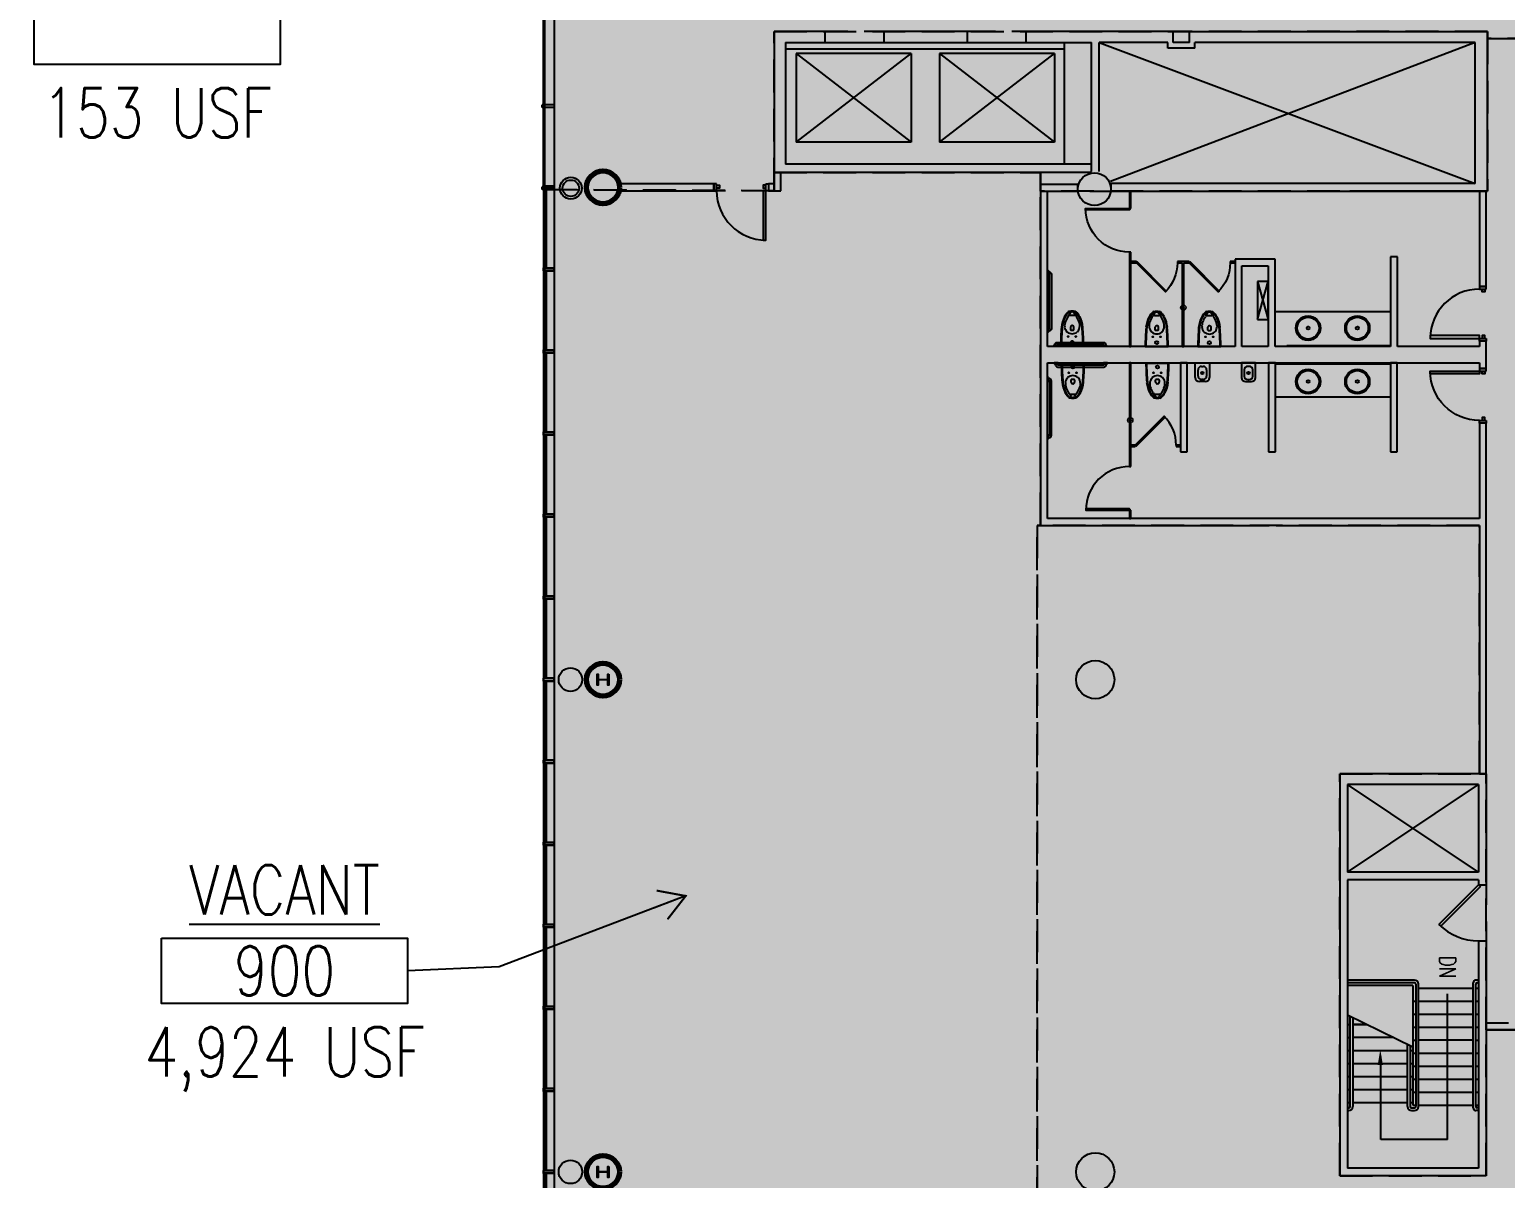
# Model space of a CAD drawing. Header units: inches. Extents: x 0 to 3025, y -21 to 2608.
# Drawn here: x 1076 to 2156, y 400 to 1240 of the extents above; entities that cross this region are included whole.
import ezdxf
from ezdxf.enums import TextEntityAlignment as Align

# ---------------------------------------------------------------- set-up
doc = ezdxf.new("R2010")
doc.units = ezdxf.units.IN
doc.header["$LTSCALE"] = 96
doc.header["$MEASUREMENT"] = 0
doc.header["$PDSIZE"] = 8
doc.linetypes.add('HIDDEN', pattern=[0.375, 0.25, -0.125])
doc.layers.get('0').update_dxf_attribs({"linetype": 'CONTINUOUS'})
doc.layers.get('Defpoints').update_dxf_attribs({"linetype": 'CONTINUOUS'})
for name, color, linetype in [('1 BOMA GROSS', 3, 'HIDDEN'), ('2 VERTICAL PENETRATION', 6, 'HIDDEN'), ('2 VERTICAL PENETRATION area', 253, 'HIDDEN'), ('3 SUITE TENANT DARK', 4, 'HIDDEN'), ('3 SUITE TENANT DARK area', 150, 'HIDDEN'), ('4 COMMON', 2, 'HIDDEN'), ('4 COMMON area', 51, 'HIDDEN'), ('A-AREA-IDEN', 81, 'CONTINUOUS'), ('A-Area-Spce-Iden', 110, 'CONTINUOUS'), ('A-Area-Spce-Sqft', 81, 'CONTINUOUS'), ('A-cols', 3, 'CONTINUOUS'), ('A-door', 111, 'CONTINUOUS'), ('A-FINE', 1, 'CONTINUOUS'), ('A-flor-case', 10, 'CONTINUOUS'), ('A-flor-evtr', 141, 'CONTINUOUS'), ('A-flor-pfix', 254, 'CONTINUOUS'), ('A-flor-strs', 71, 'CONTINUOUS'), ('A-glaz', 111, 'CONTINUOUS'), ('A-THIN', 2, 'CONTINUOUS'), ('A-wall', 130, 'CONTINUOUS'), ('A-XFIN', 11, 'CONTINUOUS'), ('P-Flor-Fixt', 42, 'CONTINUOUS'), ('S-Cols', 122, 'CONTINUOUS')]:
    doc.layers.add(name, color=color, linetype=linetype)
for name, color, linetype, lineweight in [('a-xp-09 - A-COLS-EXST', 96, 'CONTINUOUS', 70), ('a-xp-09 - A-GLAZ-EXST', 96, 'CONTINUOUS', 0), ('P-Flor-Spcl', 90, 'CONTINUOUS', 18)]:
    doc.layers.add(name, color=color, linetype=linetype, lineweight=lineweight)
doc.styles.add('ARCHITEC', font='ASG')
doc.styles.get("Standard").update_dxf_attribs({"font": 'romans.shx', "width": 0.8})
doc.dimstyles.new('Arch96', dxfattribs={"dimscale": 96, "dimtxt": 0.09375, "dimasz": 0.0625, "dimexe": 0.046875, "dimexo": 0.0625, "dimgap": 0.03125, "dimtad": 1, "dimtoh": 1, "dimdec": 4, "dimzin": 3, "dimdsep": 46, "dimlunit": 4, "dimtxsty": 'Standard', "dimblk": 'aro14', "dimblk1": 'ARCHTICK', "dimblk2": 'ARCHTICK', "dimsah": 1, "dimcen": 0.1875, "dimdle": 0.046875, "dimclrd": 256, "dimclre": 256, "dimclrt": 256, "dimaunit": 1, "dimadec": 3, "dimazin": 2, "dimtfac": 1, "dimtdec": 4, "dimtmove": 2, "dimatfit": 3, "dimldrblk": 'aro14', "dimfxl": 1, "dimfrac": 2, "dimlwd": -3, "dimlwe": -3, "dimarcsym": 0})

# ---------------------------------------------------------------- blocks, each defined once
blk = doc.blocks.new('ARROW')
blk.add_lwpolyline([(0, 0, 0, 2, 0), (6, 0, 2, 2, 0)], format="xyseb")
blk = doc.blocks.new('ADO101')
for p, q in [((0.466, -0.034), (-0.241, 0.672)), ((-0.207, 0.707), (0.5, 0)), ((0.5, 0), (0.466, -0.034))]:
    blk.add_line(p, q)
blk.add_arc((0.5, 0), 1, 135, 180)
at = {"style": 'ARCHITEC', "flags": 1}
blk.add_attdef('SILLHT', text='', height=0.1, dxfattribs=at).set_placement((0, 0), align=Align.MIDDLE)
blk = doc.blocks.new('FLOR-ROOM-TAG')
at = {"layer": 'A-Area-Spce-Iden'}
blk.add_lwpolyline([(-0.2344, -0.0918), (0.2344, -0.0918), (0.2344, -0.2168), (-0.2344, -0.2168)], close=True, dxfattribs=at)
at = {"width": 0.8}
for tag, p in [('AARMLBL1', (0, 0.125)), ('AARMLBL2', (0, 0))]:
    blk.add_attdef(tag, text='', height=0.0938, dxfattribs=at).set_placement(p, align=Align.MIDDLE_CENTER)
at = {"layer": 'A-Area-Spce-Iden', "width": 0.8}
blk.add_attdef('AARMNUM', text='', height=0.0938, dxfattribs=at).set_placement((0, -0.1543), align=Align.MIDDLE_CENTER)
at = {"layer": 'A-Area-Spce-Sqft', "width": 0.8}
blk.add_attdef('AARMAREA', text='', height=0.0938, dxfattribs=at).set_placement((0, -0.3086), align=Align.MIDDLE_CENTER)
blk = doc.blocks.new('_ArchTick')
at = {"linetype": 'ByBlock', "const_width": 0.15}
blk.add_lwpolyline([(-0.5, -0.5), (0.5, 0.5)], dxfattribs=at)
blk = doc.blocks.new('aro14')
blk.add_line((0, 0), (-1.021, 0))
at = {"const_width": 0.0625}
blk.add_lwpolyline([(-0.77, 0.468), (0, 0), (-0.77, -0.468)], dxfattribs=at)
blk = doc.blocks.new('*U75')
at = {"layer": 'A-wall', "color": 130, "linetype": 'Continuous', "lineweight": -3}
for p, q in [((181.6, 5), (-5, 5)), ((0, 0), (181.6, 0)), ((181.6, 0), (181.6, 5))]:
    blk.add_line(p, q, dxfattribs=at)
blk = doc.blocks.new('I_PLUMB_GRAB_36IN + PLATE_P')
at = {"color": 0, "linetype": 'ByBlock', "lineweight": -2}
for p, q in [((0.75, 18.75), (0.75, 17.25)), ((0.75, -17.25), (0.75, -18.75))]:
    blk.add_line(p, q, dxfattribs=at)
blk.add_lwpolyline([(0, -19.5), (0.5, -19.5), (0.75, -19.25), (0.75, -18.75), (1, -18.75, 0.4142136), (3, -16.75), (3, 16.75, 0.4142136), (1, 18.75), (0.75, 18.75), (0.75, 19.25), (0.5, 19.5), (0, 19.5), (0, 16.5), (0.5, 16.5), (0.75, 16.75), (0.75, 17.25), (1, 17.25, -0.4142136), (1.5, 16.75), (1.5, -16.75, -0.4142136), (1, -17.25), (0.75, -17.25), (0.75, -16.75), (0.5, -16.5), (0, -16.5)], format="xyb", close=True, dxfattribs=at)
at = {"layer": 'Defpoints', "color": 0, "linetype": 'ByBlock', "lineweight": -2}
for p in [(0, 19.5), (0, -19.5)]:
    blk.add_point(p, dxfattribs=at)
blk = doc.blocks.new('I_PLUMB_GRAB_42IN + PLATE_P')
at = {"color": 0, "linetype": 'ByBlock', "lineweight": -2}
for p, q in [((0.75, 21.75), (0.75, 20.25)), ((0.75, -20.25), (0.75, -21.75))]:
    blk.add_line(p, q, dxfattribs=at)
blk.add_lwpolyline([(0.75, 22.25), (0.5, 22.5), (0, 22.5), (0, 19.5), (0.5, 19.5), (0.75, 19.75), (0.75, 20.25), (1, 20.25, -0.4142136), (1.5, 19.75), (1.5, -19.75, -0.4142136), (1, -20.25), (0.75, -20.25), (0.75, -19.75), (0.5, -19.5), (0, -19.5), (0, -22.5), (0.5, -22.5), (0.75, -22.25), (0.75, -21.75), (1, -21.75, 0.4142136), (3, -19.75), (3, 19.75, 0.4142136), (1, 21.75), (0.75, 21.75)], format="xyb", close=True, dxfattribs=at)
at = {"layer": 'Defpoints', "color": 0, "linetype": 'ByBlock', "lineweight": -2}
for p in [(0, 22.5), (0, -22.5)]:
    blk.add_point(p, dxfattribs=at)

msp = doc.modelspace()

# ---------------------------------------------------------------- hatches: boundary and pattern name
at = {"layer": '2 VERTICAL PENETRATION area', "transparency": 33554495}
h = msp.add_hatch(color=256, dxfattribs=at)
h.dxf.hatch_style = 1
h.paths.add_polyline_path([(917, 2205.3), (1079.5, 2205.3), (1079.5, 2046.8), (916.4, 2046.8), (916.4, 2148.8), (917, 2148.8)])
h.paths.add_polyline_path([(1620.6, 1122.3), (1620.6, 1238.8), (2142.5, 1238.8), (2142.5, 1122), (1815.5, 1122), (1815.5, 1135.8), (1620.6, 1135.8)])
h.paths.add_polyline_path([(2142.5, 1370.8), (1959.8, 1369.9), (1959.8, 1432.3), (2142.4, 1432.5), (2142.4, 1370.8)])
h.paths.add_polyline_path([(2034.3, 696), (2141.5, 696), (2141.5, 402), (2034.3, 402)])
h.paths.add_polyline_path([(2295.1, 767.4), (2201.5, 767.4), (2201.5, 618.3), (2295.1, 618.3)])
at = {"layer": '3 SUITE TENANT DARK area', "transparency": 33554495}
h = msp.add_hatch(color=256, dxfattribs=at)
h.dxf.hatch_style = 1
h.paths.add_polyline_path([(2141.5, 508.8), (2201.5, 508.8), (2201.5, -19.1), (1813, -19.1), (1813, 877.6), (2136.5, 877.6), (2136.5, 696), (2034.3, 696), (2034.3, 402), (2141.5, 402)])
h.paths.add_polyline_path([(1620.6, 1135.8), (1815.5, 1135.8), (1815.5, 1080), (1815.5, 877.6), (1813, 877.6), (1813, -19.1), (1736.5, -19.1), (1734.5, -19.1), (1453, -19.1), (1453, 1123.2), (1620.6, 1122.3)])
at = {"layer": '4 COMMON area', "transparency": 33554495}
h = msp.add_hatch(color=256, dxfattribs=at)
h.dxf.hatch_style = 1
h.paths.add_polyline_path([(1453, 1364.2), (1488.3, 1364.2), (1488.3, 1375.8), (1569.5, 1375.8), (1569.5, 1561.1), (1453.1, 1561.1), (1453.1, 1364)])
h.paths.add_polyline_path([(2031.5, 1432.5), (2031.5, 1513.3), (2228.7, 1513.3), (2228.7, 1484.8), (2217.1, 1484.8), (2217.1, 1233.8), (2142.5, 1233.8), (2142.5, 1238.8), (1620.6, 1238.8), (1620.6, 1122.3), (1453, 1123.2), (1453, 1364.2), (1488.3, 1364.2), (1488.3, 1375.8), (1569.5, 1375.8), (1569.5, 1370.8), (1838.8, 1370.8), (1838.8, 1466.6), (1872, 1466.6), (1872, 1513.3), (2031.5, 1513.3), (2031.5, 1432.5), (1960, 1432.3), (1960, 1370.8), (2142.4, 1370.8), (2142.4, 1432.5)])
h.paths.add_polyline_path([(2201.5, 508.8), (2141.5, 508.8), (2141.5, 696), (2136.5, 696), (2136.5, 877.6), (2100.5, 877.6), (1815.5, 877.6), (1815.5, 1122), (2142.5, 1122), (2142.5, 1233.8), (2216.7, 1233.8), (2216.7, 767.4), (2201.5, 767.4), (2201.5, 616.3), (2201.5, 601)])

# ---------------------------------------------------------------- linework, layer by layer
at = {"layer": '1 BOMA GROSS'}
msp.add_lwpolyline([(377.5, 2606.2), (2617, 2606.2), (2617, -19.1), (1813, -19.1), (1813, -19.1), (1734.5, -19.1), (1554.5, -19.1), (1453, -19.1), (1453, 1442.3), (373, 1442.2), (373, 2551.1), (373, 2606.2), (2617, 2606.2)], close=True, dxfattribs=at)
at = {"layer": '2 VERTICAL PENETRATION'}
for points in [[(1620.6, 1122.3), (1620.6, 1238.8), (2142.5, 1238.8), (2142.5, 1122), (1815.5, 1122), (1815.5, 1135.8), (1620.6, 1135.8)], [(2034.3, 696), (2141.5, 696), (2141.5, 402), (2034.3, 402)]]:
    msp.add_lwpolyline(points, close=True, dxfattribs=at)
at = {"layer": '3 SUITE TENANT DARK'}
msp.add_lwpolyline([(1620.6, 1135.8), (1620.6, 1135.8), (1815.5, 1135.8), (1815.5, 1080), (1815.5, 1080), (1815.5, 877.6), (1813, 877.6), (1813, -19.1), (1736.5, -19.1), (1734.5, -19.1), (1453, -19.1), (1453, 1123.2), (1453, 1123.2), (1620.6, 1122.3), (1620.6, 1135.8)], dxfattribs=at)
msp.add_lwpolyline([(2141.5, 508.8), (2201.5, 508.8), (2201.5, -19.1), (1813, -19.1), (1813, 877.6), (2136.5, 877.6), (2136.5, 696), (2034.3, 696), (2034.3, 402), (2141.5, 402), (2141.5, 402), (2141.5, 508.8)], close=True, dxfattribs=at)
at = {"layer": '4 COMMON'}
msp.add_lwpolyline([(2217.1, 1484.8), (2217.1, 1233.8), (2142.5, 1233.8), (2142.5, 1238.8), (1620.6, 1238.8), (1620.6, 1122.3), (1453, 1123.2), (1453, 1364.2)], dxfattribs=at)
msp.add_lwpolyline([(2201.5, 508.8), (2201.5, 508.8), (2141.5, 508.8), (2141.5, 508.8), (2141.5, 508.8), (2141.5, 696), (2136.5, 696), (2136.5, 877.6), (2100.5, 877.6), (1815.5, 877.6), (1815.5, 877.6), (1815.5, 1122), (2142.5, 1122), (2142.5, 1233.8), (2216.7, 1233.8), (2216.7, 767.4), (2201.5, 767.4), (2201.5, 616.3), (2201.5, 601), (2201.5, 508.8)], close=True, dxfattribs=at)
at = {"layer": 'A-cols', "flags": 128}
for points in [[(1499.8, 768.8), (1499.8, 760.7), (1499.1, 760.7), (1499.1, 764.1, 0.414214), (1498.6, 764.6), (1492.5, 764.6, 0.414214), (1492, 764.1), (1492, 760.7), (1491.3, 760.7), (1491.3, 768.8), (1492, 768.8), (1492, 765.5, 0.414214), (1492.5, 765), (1498.6, 765, 0.414214), (1499.1, 765.5), (1499.1, 768.8)], [(1499.8, 408.8), (1499.8, 400.7), (1499.1, 400.7), (1499.1, 404.1, 0.414214), (1498.6, 404.6), (1492.5, 404.6, 0.414214), (1492, 404.1), (1492, 400.7), (1491.3, 400.7), (1491.3, 408.8), (1492, 408.8), (1492, 405.5, 0.414214), (1492.5, 405), (1498.6, 405, 0.414214), (1499.1, 405.5), (1499.1, 408.8)]]:
    msp.add_lwpolyline(points, format="xyb", close=True, dxfattribs=at)
at = {"layer": 'A-cols'}
for centre in [(1495.5, 1124.8), (1854.9, 1123.5)]:
    msp.add_circle(centre, 12, dxfattribs=at)
at = {"layer": 'A-door', "color": 40, "linetype": 'Continuous', "lineweight": -3}
for points in [[(1578.6, 1127.3), (1576.6, 1127.3), (1576.6, 1122.3), (1578.6, 1122.3)], [(1578.6, 1126.3), (1580.6, 1126.3), (1580.6, 1124.3), (1578.6, 1124.3)], [(1614.6, 1126.3), (1612.6, 1126.3), (1612.6, 1124.3), (1614.6, 1124.3)], [(1614.6, 1127.3), (1616.6, 1127.3), (1616.6, 1122.3), (1614.6, 1122.3)], [(1614.6, 1122.3), (1612.6, 1122.3), (1612.6, 1086.3), (1614.6, 1086.3)], [(2141.5, 1050.4), (2141.5, 1052.4), (2136.5, 1052.4), (2136.5, 1050.4)], [(2140.5, 1050.4), (2140.5, 1048.4), (2138.5, 1048.4), (2138.5, 1050.4)], [(2136.5, 1014.4), (2136.5, 1016.4), (2100.5, 1016.4), (2100.5, 1014.4)], [(2140.5, 1014.4), (2140.5, 1016.4), (2138.5, 1016.4), (2138.5, 1014.4)], [(2141.5, 1014.4), (2141.5, 1012.4), (2136.5, 1012.4), (2136.5, 1014.4)], [(2136.5, 990.4), (2136.5, 988.4), (2100.5, 988.4), (2100.5, 990.4)], [(2141.5, 990.4), (2141.5, 992.4), (2136.5, 992.4), (2136.5, 990.4)], [(2140.5, 990.4), (2140.5, 988.4), (2138.5, 988.4), (2138.5, 990.4)], [(2141.5, 954.4), (2141.5, 952.4), (2136.5, 952.4), (2136.5, 954.4)], [(2140.5, 954.4), (2140.5, 956.4), (2138.5, 956.4), (2138.5, 954.4)]]:
    msp.add_lwpolyline(points, close=True, dxfattribs=at)
for centre, start, end in [((1614.6, 1122.3), 180, 270), ((2136.5, 1014.4), 90, 180)]:
    msp.add_arc(centre, 36, start, end, dxfattribs=at)
at = {"layer": 'A-door', "color": 40, "linetype": 'Continuous', "lineweight": -3, "extrusion": (0, 0, -1)}
msp.add_arc((-2136.5, 990.4), 36, 270, 0, dxfattribs=at)
at = {"layer": 'A-FINE', "color": 1, "linetype": 'Continuous', "lineweight": -3}
for points in [[(1880.5, 1109.4), (1880.5, 1108.4), (1848.5, 1108.4), (1848.5, 1109.4)], [(1885.6, 1069.6), (1886.3, 1070.3), (1907.5, 1049), (1906.8, 1048.3)], [(1924.2, 1069.6), (1924.9, 1070.3), (1946.2, 1049), (1945.5, 1048.3)], [(1884.7, 936.3), (1885.4, 935.6), (1906.6, 956.8), (1905.9, 957.5)], [(1880.6, 888.7), (1880.6, 889.7), (1848.6, 889.7), (1848.6, 888.7)]]:
    msp.add_lwpolyline(points, close=True, dxfattribs=at)
at = {"layer": 'A-FINE', "color": 1, "linetype": 'Continuous', "lineweight": -3, "extrusion": (0, 0, -1)}
for centre, radius, start, end in [((-1880.5, 1109.4), 32, 270, 0), ((-1885.6, 1069.6), 30, 180, 225), ((-1924.2, 1069.6), 30, 180, 225)]:
    msp.add_arc(centre, radius, start, end, dxfattribs=at)
at = {"layer": 'A-FINE', "color": 1, "linetype": 'Continuous', "lineweight": -3}
for centre, radius, start, end in [((1884.7, 936.3), 30, 0, 45), ((1880.6, 888.7), 32, 90, 180)]:
    msp.add_arc(centre, radius, start, end, dxfattribs=at)
at = {"layer": 'A-flor-case'}
for p, q in [((2071.3, 1033.8), (1987.1, 1033.8)), ((2070.7, 1008.8), (1995.6, 1008.8)), ((2071.7, 995.5), (1987.7, 995.5)), ((2071.9, 971.5), (1987.9, 971.5))]:
    msp.add_line(p, q, dxfattribs=at)
at = {"layer": 'A-flor-evtr'}
for p, q in [((1636.8, 1222.8), (1636.8, 1157.8)), ((1636.8, 1222.8), (1720.8, 1157.8)), ((1636.8, 1157.8), (1720.8, 1222.8)), ((1720.8, 1222.8), (1636.8, 1222.8)), ((1720.8, 1222.8), (1720.8, 1157.8)), ((1741.6, 1222.8), (1741.6, 1157.8)), ((1741.6, 1157.8), (1825.6, 1222.8)), ((1741.6, 1222.8), (1825.6, 1157.8)), ((1825.6, 1222.8), (1741.6, 1222.8)), ((1825.6, 1222.8), (1825.6, 1157.8)), ((1720.8, 1157.8), (1636.8, 1157.8)), ((1825.6, 1157.8), (1741.6, 1157.8))]:
    msp.add_line(p, q, dxfattribs=at)
at = {"layer": 'A-flor-pfix', "color": 11}
for centre, radius in [((2011.2, 1021.9), 9), ((2011.2, 1021.9), 8), ((2047.2, 1021.9), 9), ((2047.2, 1021.9), 8), ((2011.2, 1021.9), 1.04), ((2047.2, 1021.9), 1.04), ((2011.2, 982.8), 9), ((2011.2, 982.8), 8), ((2011.2, 982.8), 1.04), ((2047.2, 982.8), 9), ((2047.2, 982.8), 8), ((2047.2, 982.8), 1.04)]:
    msp.add_circle(centre, radius, dxfattribs=at)
at = {"layer": 'A-flor-strs'}
for p, q in [((2088.9, 545.1), (2039.9, 545.1)), ((2088.9, 543.1), (2039.9, 543.1)), ((2087.9, 541.1), (2039.9, 541.1)), ((2087.9, 541.1), (2087.9, 453.6)), ((2089.9, 542.1), (2089.9, 452.6)), ((2091.9, 452.6), (2091.9, 542.1)), ((2131.9, 451.6), (2131.9, 543.1)), ((2135.9, 545.1), (2133.9, 545.1)), ((2133.9, 452.6), (2133.9, 542.1)), ((2135.9, 543.1), (2134.9, 543.1)), ((2087.9, 529.6), (2089.9, 529.6)), ((2091.9, 539.1), (2131.9, 539.1)), ((2091.9, 529.6), (2131.9, 529.6)), ((2113.2, 428.4), (2113.2, 535)), ((2133.9, 539.1), (2135.9, 539.1)), ((2133.9, 529.6), (2135.9, 529.6)), ((2039.9, 519.6), (2087.9, 496.3)), ((2041.9, 452.6), (2041.9, 518.6)), ((2087.9, 520.1), (2089.9, 520.1)), ((2091.9, 520.1), (2131.9, 520.1)), ((2133.9, 520.1), (2135.9, 520.1)), ((2039.9, 512.6), (2041.9, 512.6)), ((2043.9, 517.7), (2043.9, 452.6)), ((2043.9, 512.6), (2054.2, 512.6)), ((2054.2, 512.6), (2044.7, 512.6)), ((2087.9, 510.6), (2089.9, 510.6)), ((2091.9, 510.6), (2131.9, 510.6)), ((2133.9, 510.6), (2135.9, 510.6)), ((2039.9, 503.1), (2041.9, 503.1)), ((2073.8, 503.1), (2043.9, 503.1)), ((2073.8, 503.1), (2064.2, 503.1)), ((2083.9, 452.6), (2083.9, 498.2)), ((2085.9, 497.3), (2085.9, 452.6)), ((2087.9, 501.1), (2089.9, 501.1)), ((2131.9, 501.1), (2091.9, 501.1)), ((2133.9, 501.1), (2135.9, 501.1)), ((2039.9, 493.6), (2041.9, 493.6)), ((2043.9, 493.6), (2083.9, 493.6)), ((2064.3, 428.4), (2064.3, 489.3)), ((2085.9, 493.6), (2087.9, 493.6)), ((2087.9, 491.6), (2089.9, 491.6)), ((2091.9, 491.6), (2131.9, 491.6)), ((2133.9, 491.6), (2135.9, 491.6)), ((2039.9, 484.1), (2041.9, 484.1)), ((2043.9, 484.1), (2083.9, 484.1)), ((2085.9, 484.1), (2087.9, 484.1)), ((2087.9, 482.1), (2089.9, 482.1)), ((2091.9, 482.1), (2131.9, 482.1)), ((2133.9, 482.1), (2135.9, 482.1)), ((2039.9, 474.6), (2041.9, 474.6)), ((2039.9, 465.1), (2041.9, 465.1)), ((2043.9, 474.6), (2083.9, 474.6)), ((2043.9, 465.1), (2083.9, 465.1)), ((2085.9, 474.6), (2087.9, 474.6)), ((2085.9, 465.1), (2087.9, 465.1)), ((2087.9, 472.6), (2089.9, 472.6)), ((2091.9, 472.6), (2131.9, 472.6)), ((2133.9, 472.6), (2135.9, 472.6)), ((2039.9, 455.6), (2041.9, 455.6)), ((2043.9, 455.6), (2083.9, 455.6)), ((2085.9, 455.6), (2087.9, 455.6)), ((2087.9, 463.1), (2089.9, 463.1)), ((2087.9, 453.6), (2089.9, 453.6)), ((2091.9, 463.1), (2131.9, 463.1)), ((2091.9, 453.6), (2131.9, 453.6)), ((2133.9, 463.1), (2135.9, 463.1)), ((2133.9, 453.6), (2135.9, 453.6)), ((2039.9, 451.6), (2040.9, 451.6)), ((2039.9, 449.6), (2040.9, 449.6)), ((2086.9, 451.6), (2088.9, 451.6)), ((2086.9, 449.6), (2088.9, 449.6)), ((2135.9, 449.6), (2133.9, 449.6)), ((2135.9, 451.6), (2134.9, 451.6)), ((2113.2, 428.4), (2064.3, 428.4))]:
    msp.add_line(p, q, dxfattribs=at)
for centre, radius, start, end in [((2088.9, 542.1), 3, 0, 90), ((2088.9, 542.1), 1, 0, 90), ((2133.9, 543.1), 2, 90, 180), ((2134.9, 542.1), 1, 90, 180), ((2040.9, 452.6), 1, 270, 0), ((2040.9, 452.6), 3, 270, 0), ((2086.9, 452.6), 3, 180, 270), ((2086.9, 452.6), 1, 180, 270), ((2088.9, 452.6), 1, 270, 0), ((2088.9, 452.6), 3, 270, 0), ((2133.9, 451.6), 2, 180, 270), ((2134.9, 452.6), 1, 180, 270)]:
    msp.add_arc(centre, radius, start, end, dxfattribs=at)
at = {"layer": 'A-glaz'}
for p, q in [((1460, 1123.2), (1460, 1449.2)), ((1452, 1123.2), (1452, 1441.2)), ((1453, 1123.2), (1453, 1442.2)), ((1460, 1238.2), (1460, 1239.7)), ((1452, 1185.2), (1451, 1185.2)), ((1451, 1183.2), (1451, 1185.2)), ((1452, 1183.2), (1451, 1183.2)), ((1453, 1184.5), (1452, 1184.5)), ((1453, 1184), (1452, 1184)), ((1460, 1185.2), (1453, 1185.2)), ((1460, 1183.2), (1453, 1183.2)), ((1460, 1178.2), (1460, 1179.7)), ((1460, 1149.2), (1460, 1150.7)), ((1451, 1123.2), (1451, 1125.2)), ((1452, 1125.2), (1451, 1125.2)), ((1452, 1123.2), (1451, 1123.2)), ((1451.9, 1123.8), (1451.9, 4.8)), ((1451.9, 1123.8), (1451.9, -21.2)), ((1453, 1124.5), (1452, 1124.5)), ((1453, 1124), (1452, 1124)), ((1460, 1125.2), (1453, 1125.2)), ((1453, 1123.9), (1453, 1065.8)), ((1460, 1123.2), (1453, 1123.2)), ((1454, 1123.8), (1454, 1065.8)), ((1459.9, 1123.8), (1459.9, 9.1)), ((1459.9, 1123.8), (1459.9, -11.8)), ((1453, 1063.8), (1453, 1005.8)), ((1454, 1063.8), (1454, 1005.8)), ((1453, 1003.8), (1453, 945.8)), ((1454, 1003.8), (1454, 945.8)), ((1453, 943.8), (1453, 885.8)), ((1454, 943.8), (1454, 885.8)), ((1453, 883.8), (1453, 825.8)), ((1454, 883.8), (1454, 825.8)), ((1453, 823.8), (1453, 765.8)), ((1454, 823.8), (1454, 765.8)), ((1453, 763.8), (1453, 705.8)), ((1454, 763.8), (1454, 705.8)), ((1453, 703.8), (1453, 645.8)), ((1454, 703.8), (1454, 645.8)), ((1453, 643.8), (1453, 585.8)), ((1454, 643.8), (1454, 585.8)), ((1453, 583.8), (1453, 525.8)), ((1454, 583.8), (1454, 525.8)), ((1453, 523.8), (1453, 465.8)), ((1454, 523.8), (1454, 465.8)), ((1453, 463.8), (1453, 405.8)), ((1454, 463.8), (1454, 405.8)), ((1453, 403.8), (1453, 345.8)), ((1454, 403.8), (1454, 345.8))]:
    msp.add_line(p, q, dxfattribs=at)
at = {"layer": 'A-glaz', "lineweight": 30, "flags": 128}
for points in [[(1459.9, 1065.8), (1451.9, 1065.8), (1451.9, 1063.8), (1459.9, 1063.8)], [(1459.9, 1065.8), (1451.9, 1065.8), (1451.9, 1063.8), (1459.9, 1063.8)], [(1459.9, 1005.8), (1451.9, 1005.8), (1451.9, 1003.8), (1459.9, 1003.8)], [(1459.9, 945.8), (1451.9, 945.8), (1451.9, 943.8), (1459.9, 943.8)], [(1459.9, 885.8), (1451.9, 885.8), (1451.9, 883.8), (1459.9, 883.8)], [(1459.9, 825.8), (1451.9, 825.8), (1451.9, 823.8), (1459.9, 823.8)], [(1459.9, 765.8), (1451.9, 765.8), (1451.9, 763.8), (1459.9, 763.8)], [(1459.9, 705.8), (1451.9, 705.8), (1451.9, 703.8), (1459.9, 703.8)], [(1459.9, 645.8), (1451.9, 645.8), (1451.9, 643.8), (1459.9, 643.8)], [(1459.9, 585.8), (1451.9, 585.8), (1451.9, 583.8), (1459.9, 583.8)], [(1459.9, 525.8), (1451.9, 525.8), (1451.9, 523.8), (1459.9, 523.8)], [(1459.9, 465.8), (1451.9, 465.8), (1451.9, 463.8), (1459.9, 463.8)], [(1459.9, 405.8), (1451.9, 405.8), (1451.9, 403.8), (1459.9, 403.8)]]:
    msp.add_lwpolyline(points, close=True, dxfattribs=at)
at = {"layer": 'A-THIN', "color": 2, "linetype": 'Continuous', "lineweight": -3}
for p, q in [((1881.5, 1122), (1880.5, 1122)), ((1880.5, 1122), (1880.5, 1109.4)), ((1881.5, 1109.4), (1881.5, 1122)), ((1880.5, 1109.4), (1881.5, 1109.4)), ((1881.5, 1077.4), (1880.5, 1077.4)), ((1880.5, 1077.4), (1880.5, 1070.1)), ((1880.5, 1070.1), (1880.5, 1008.4)), ((1881.5, 1070.6), (1881.5, 1077.4)), ((1885.6, 1070.6), (1881.5, 1070.6)), ((1881.5, 1008.4), (1881.5, 1069.6)), ((1881.5, 1069.6), (1885.6, 1069.6)), ((1885.6, 1069.6), (1885.6, 1070.6)), ((1919.7, 1070.6), (1915.6, 1070.6)), ((1915.6, 1070.6), (1915.6, 1069.6)), ((1915.6, 1069.6), (1919.2, 1069.6)), ((1919.2, 1069.6), (1919.2, 1008.4)), ((1924.2, 1070.6), (1919.7, 1070.6)), ((1920.2, 1069.6), (1924.2, 1069.6)), ((1920.2, 1008.4), (1920.2, 1069.6)), ((1924.2, 1069.6), (1924.2, 1070.6)), ((1957.8, 1070.6), (1954.2, 1070.6)), ((1954.2, 1070.6), (1954.2, 1069.6)), ((1954.2, 1069.6), (1957.8, 1069.6)), ((1957.8, 1069.6), (1957.8, 1070.6)), ((1880.5, 1008.4), (1881.5, 1008.4)), ((1919.2, 1008.4), (1920.2, 1008.4)), ((1881.6, 996.4), (1880.6, 996.4)), ((1880.6, 996.4), (1880.6, 935.8)), ((1881.6, 936.3), (1881.6, 996.4)), ((1880.6, 935.8), (1880.6, 920.7)), ((1884.7, 936.3), (1881.6, 936.3)), ((1881.6, 920.7), (1881.6, 935.3)), ((1881.6, 935.3), (1884.7, 935.3)), ((1884.7, 935.3), (1884.7, 936.3)), ((1914.7, 936.3), (1914.7, 935.3)), ((1917.7, 936.3), (1914.7, 936.3)), ((1914.7, 935.3), (1917.7, 935.3)), ((1917.7, 935.3), (1917.7, 936.3)), ((1880.6, 920.7), (1881.6, 920.7)), ((1881.6, 888.7), (1880.6, 888.7)), ((1880.6, 888.7), (1880.6, 882.7)), ((1881.6, 882.7), (1881.6, 888.7)), ((1880.6, 882.7), (1881.6, 882.7))]:
    msp.add_line(p, q, dxfattribs=at)
at = {"layer": 'A-wall'}
for p, q in [((1620.6, 1238.8), (1620.6, 1135.8)), ((1657.8, 1238.8), (1620.6, 1238.8)), ((1629.1, 1230.8), (1629.1, 1141.8)), ((1629.1, 1230.8), (1852.7, 1230.8)), ((1657.8, 1238.8), (1657.8, 1230.8)), ((1761.8, 1238.8), (1700.8, 1238.8)), ((1700.8, 1238.8), (1700.8, 1230.8)), ((1761.8, 1238.8), (1761.8, 1230.8)), ((1912.5, 1238.8), (1804.8, 1238.8)), ((1804.8, 1238.8), (1804.8, 1230.8)), ((1833.1, 1141.8), (1833.1, 1230.8)), ((1852.7, 1136.4), (1852.7, 1230.8)), ((1908.7, 1230.8), (1858.3, 1230.8)), ((1858.3, 1230.8), (2133.5, 1127.6)), ((1858.3, 1136.4), (1858.3, 1230.8)), ((2133.5, 1230.8), (1866.7, 1129)), ((1908.7, 1226.7), (1908.7, 1230.8)), ((1912.5, 1230.7), (1912.5, 1238.8)), ((1924.4, 1230.7), (1912.5, 1230.7)), ((1924.4, 1238.8), (2142.5, 1238.8)), ((1924.4, 1230.7), (1924.4, 1238.8)), ((2133.5, 1230.8), (1928.4, 1230.8)), ((1928.4, 1226.7), (1928.4, 1230.8)), ((2133.5, 1127.6), (2133.5, 1230.8)), ((2142.5, 1122), (2142.5, 1238.8)), ((1833.1, 1225.8), (1629.1, 1225.8)), ((1928.4, 1226.7), (1908.7, 1226.7)), ((1620.6, 1197.8), (1620.6, 1135.8)), ((1625.6, 1122.2), (1625.6, 1135.8)), ((1852.7, 1141.8), (1629.1, 1141.8)), ((1852.7, 1135.8), (1629.1, 1135.8)), ((2133.5, 1127.6), (1867.2, 1127.6)), ((1616.6, 1122.3), (1620.6, 1122.3)), ((1620.6, 1122.3), (1625.6, 1122.2)), ((1867.2, 1122), (2142.5, 1122)), ((1867.2, 1122), (2141.5, 1122)), ((2142.5, 1122), (2041.6, 1122)), ((2136.5, 877.6), (2136.5, 696)), ((2136.5, 877.6), (2136.5, 696)), ((2141.5, 696), (2141.5, 882.7)), ((2141.5, 696), (2141.5, 882.7)), ((2034.3, 696), (2034.3, 402)), ((2141.5, 696), (2034.3, 696)), ((2141.5, 696), (2141.5, 614.8)), ((2039.9, 688), (2039.9, 624)), ((2135.9, 624), (2039.9, 688)), ((2039.9, 624), (2135.9, 688)), ((2135.9, 688), (2039.9, 688)), ((2135.9, 688), (2135.9, 624)), ((2135.9, 624), (2039.9, 624)), ((2039.9, 618.3), (2039.9, 407.6)), ((2135.9, 618.3), (2039.9, 618.3)), ((2135.9, 618.3), (2135.9, 614.8)), ((2135.9, 614.8), (2141.5, 614.8)), ((2135.9, 573.8), (2135.9, 407.6)), ((2135.9, 573.8), (2141.5, 573.8)), ((2141.5, 573.8), (2141.5, 402)), ((2135.9, 402), (2034.3, 402)), ((2135.9, 407.6), (2039.9, 407.6))]:
    msp.add_line(p, q, dxfattribs=at)
at = {"layer": 'A-wall', "color": 130, "linetype": 'Continuous', "lineweight": -3}
for p, q in [((1620.6, 1135.8), (1620.6, 1140.8)), ((1507.5, 1127.3), (1507.5, 1122.3)), ((1576.6, 1127.3), (1507.5, 1127.3)), ((1576.6, 1122.3), (1576.6, 1127.3)), ((1616.6, 1127.3), (1616.6, 1122.3)), ((1620.6, 1127.3), (1616.6, 1127.3)), ((1620.6, 1122.3), (1620.6, 1127.3)), ((1815.5, 1127), (1815.5, 1008.4)), ((1843.4, 1127), (1815.5, 1127)), ((1842.8, 1122), (1842.8, 1127)), ((1867.2, 1127), (1866.3, 1127)), ((1867.2, 1122), (1867.2, 1127)), ((1507.5, 1122.3), (1576.6, 1122.3)), ((1616.6, 1122.3), (1620.6, 1122.3)), ((1820.5, 1122), (1843, 1122)), ((1820.5, 1008.4), (1820.5, 1122)), ((1866.8, 1122), (1867.2, 1122)), ((2141.5, 1122), (2136.5, 1122)), ((2136.5, 1122), (2136.5, 1052.4)), ((2141.5, 1052.4), (2141.5, 1122)), ((1957.8, 1072.4), (1957.8, 1008.4)), ((1987.1, 1072.4), (1957.8, 1072.4)), ((1987.1, 1008.4), (1987.1, 1072.4)), ((2076.5, 1074), (2071.5, 1074)), ((2071.5, 1074), (2071.5, 1008.4)), ((2076.5, 1008.4), (2076.5, 1074)), ((1962.8, 1008.4), (1962.8, 1067.4)), ((1962.8, 1067.4), (1982.1, 1067.4)), ((1982.1, 1067.4), (1982.1, 1008.4)), ((2136.5, 1052.4), (2141.5, 1052.4)), ((1815.5, 1008.4), (1815.5, 877.6)), ((1957.8, 1008.4), (1820.5, 1008.4)), ((1982.1, 1008.4), (1962.8, 1008.4)), ((2071.5, 1008.4), (1987.1, 1008.4)), ((2136.5, 1008.4), (2076.5, 1008.4)), ((2141.5, 1012.4), (2136.5, 1012.4)), ((2136.5, 1012.4), (2136.5, 1008.4)), ((2141.5, 992.4), (2141.5, 1012.4)), ((1820.5, 882.6), (1820.5, 996.4)), ((1820.5, 996.4), (1957.8, 996.4)), ((1922.8, 996.4), (1917.8, 996.4)), ((1917.8, 996.4), (1917.8, 931.3)), ((1922.8, 931.3), (1922.8, 996.4)), ((1957.8, 996.4), (1987.1, 996.4)), ((1987.3, 996.4), (1982.3, 996.4)), ((1982.3, 996.4), (1982.3, 931.3)), ((1987.1, 996.4), (2076.5, 996.4)), ((1987.3, 931.3), (1987.3, 996.4)), ((2076.4, 996.4), (2071.4, 996.4)), ((2071.4, 996.4), (2071.4, 931.3)), ((2076.4, 931.3), (2076.4, 996.4)), ((2076.5, 996.4), (2136.5, 996.4)), ((2136.5, 996.4), (2136.5, 992.4)), ((2136.5, 992.4), (2141.5, 992.4)), ((2141.5, 952.4), (2136.5, 952.4)), ((2136.5, 952.4), (2136.5, 882.6)), ((2141.5, 882.6), (2141.5, 952.4)), ((1917.8, 931.3), (1922.8, 931.3)), ((1982.3, 931.3), (1987.3, 931.3)), ((2071.4, 931.3), (2076.4, 931.3)), ((1815.5, 877.6), (1982.8, 877.6)), ((2136.5, 882.6), (1820.5, 882.6)), ((1987.8, 877.6), (2136.5, 877.6)), ((2136.5, 877.6), (2136.5, 696)), ((2141.5, 696), (2141.5, 882.6)), ((2136.5, 696), (2141.5, 696))]:
    msp.add_line(p, q, dxfattribs=at)
at = {"layer": 'A-wall'}
for points in [[(1620.6, 1127.3), (1620.6, 1135.8)], [(2141.5, 513.8), (2157.8, 513.8)], [(2141.5, 508.8), (2157.8, 508.8)]]:
    msp.add_lwpolyline(points, dxfattribs=at)
at = {"layer": 'A-XFIN'}
for p, q in [((1837.4, 1033.1), (1835.7, 1030.6)), ((1836.9, 1031.4), (1840.4, 1031.4)), ((1841.5, 1030.6), (1839.9, 1033.1)), ((1899.2, 1032.9), (1897.6, 1030.5)), ((1898.8, 1031.2), (1902.3, 1031.2)), ((1903.4, 1030.5), (1901.8, 1032.9)), ((1937.7, 1032.9), (1936.1, 1030.5)), ((1937.3, 1031.2), (1940.8, 1031.2)), ((1941.9, 1030.5), (1940.3, 1032.9)), ((1837.3, 1022.5), (1837.3, 1021)), ((1837.9, 1020.4), (1839.4, 1020.4)), ((1838.8, 1023.7), (1838.4, 1023.7)), ((1839.9, 1021), (1839.9, 1022.5)), ((1899.2, 1022.4), (1899.2, 1020.8)), ((1899.7, 1020.3), (1901.2, 1020.3)), ((1900.7, 1023.5), (1900.3, 1023.5)), ((1901.8, 1020.8), (1901.8, 1022.4)), ((1937.7, 1022.3), (1937.7, 1020.8)), ((1938.2, 1020.2), (1939.8, 1020.2)), ((1939.2, 1023.5), (1938.8, 1023.5)), ((1940.3, 1020.8), (1940.3, 1022.3)), ((1830.2, 1008.7), (1847, 1008.7)), ((1892.1, 1008.5), (1908.8, 1008.5)), ((1930.6, 1008.5), (1947.4, 1008.5)), ((1830.7, 996.2), (1847.5, 996.2)), ((1892.6, 996.2), (1909.3, 996.2)), ((1837.8, 982.3), (1837.8, 983.9)), ((1838.4, 984.5), (1839.9, 984.5)), ((1840.4, 983.9), (1840.4, 982.3)), ((1899.7, 982.3), (1899.7, 983.9)), ((1900.2, 984.5), (1901.7, 984.5)), ((1902.3, 983.9), (1902.3, 982.3)), ((1837.9, 971.8), (1836.2, 974.2)), ((1837.4, 973.5), (1840.9, 973.5)), ((1839.3, 981.2), (1838.9, 981.2)), ((1842, 974.2), (1840.4, 971.8)), ((1899.7, 971.8), (1898.1, 974.2)), ((1899.3, 973.5), (1902.7, 973.5)), ((1901.1, 981.2), (1900.8, 981.2)), ((1903.9, 974.2), (1902.3, 971.8))]:
    msp.add_line(p, q, dxfattribs=at)
for centre, radius in [((1835.8, 1015.7), 0.358), ((1841.3, 1015.7), 0.358), ((1897.7, 1015.5), 0.358), ((1903.2, 1015.5), 0.358), ((1936.2, 1015.5), 0.358), ((1941.7, 1015.5), 0.358), ((1838.6, 1011.4), 1.12), ((1900.5, 1011.3), 1.12), ((1939, 1011.2), 1.12), ((1839.1, 993.4), 1.12), ((1901, 993.4), 1.12), ((1836.3, 989.2), 0.358), ((1841.8, 989.2), 0.358), ((1898.2, 989.2), 0.358), ((1903.7, 989.2), 0.358)]:
    msp.add_circle(centre, radius, dxfattribs=at)
for centre, radius, start, end in [((1852.9, 1020.3), 22.2, 153.1364, 174.1184), ((1851.8, 1020.9), 20.5, 154.9076, 175.1535), ((1843.7, 1024.7), 12, 130.761, 151.8362), ((1842, 1023.6), 8.85, 158.6011, 185.8382), ((1844.3, 1024.3), 12.2, 134.4074, 154.8903), ((1852.2, 1019.6), 19.8, 146.1601, 158.6011), ((1837, 1031.5), 2, 102.4978, 129.0597), ((1836.7, 1032.8), 1.36, 100.3332, 132.8161), ((1836.9, 1030.2), 1.14, 90, 145.7536), ((1838.6, 1023.3), 11, 79.0024, 100.9976), ((1838.6, 1021.4), 12.3, 80.4841, 99.5159), ((1838, 1032.6), 0.757, 100.9251, 141.0236), ((1839.4, 1032.8), 0.599, 33.3554, 84.696), ((1840.4, 1030.3), 1.04, 30.9018, 90), ((1840.4, 1032.1), 1.38, 44.4952, 82.3555), ((1840.4, 1032.4), 1.72, 53.3983, 80.1871), ((1833.9, 1025.1), 11.5, 27.3045, 48.9088), ((1833.1, 1024.4), 12, 25.153, 46.1614), ((1774.6, 993.8), 76.5, 25.7005, 28.856), ((1836.8, 1023.7), 7.4, 348.905, 25.7005), ((1827.4, 1021.4), 18.5, 4.3585, 26.0983), ((1827.1, 1021.2), 19.4, 4.1483, 28.3887), ((1914.7, 1020.2), 22.2, 153.1364, 174.1184), ((1913.6, 1020.7), 20.5, 154.9076, 175.1535), ((1905.5, 1024.5), 12, 130.761, 151.8362), ((1903.8, 1023.5), 8.85, 158.6011, 185.8382), ((1906.2, 1024.2), 12.2, 134.4074, 154.8903), ((1914, 1019.5), 19.8, 146.1601, 158.6011), ((1898.9, 1031.4), 2, 102.4978, 129.0597), ((1898.6, 1032.6), 1.36, 100.3332, 132.8161), ((1898.8, 1030.1), 1.14, 90, 145.7536), ((1900.5, 1023.1), 11, 79.0024, 100.9976), ((1900.5, 1021.2), 12.3, 80.4841, 99.5159), ((1899.8, 1032.5), 0.757, 100.9251, 141.0236), ((1901.3, 1032.6), 0.599, 33.3554, 84.696), ((1902.3, 1030.2), 1.04, 30.9018, 90), ((1902.3, 1032), 1.38, 44.4952, 82.3555), ((1902.3, 1032.3), 1.72, 53.3983, 80.1871), ((1895.7, 1025), 11.5, 27.3045, 48.9088), ((1895, 1024.3), 12, 25.153, 46.1614), ((1836.4, 993.6), 76.5, 25.7005, 28.856), ((1898.6, 1023.6), 7.4, 348.905, 25.7005), ((1889.3, 1021.3), 18.5, 4.3585, 26.0983), ((1888.9, 1021), 19.4, 4.1483, 28.3887), ((1953.2, 1020.1), 22.2, 153.1364, 174.1184), ((1952.1, 1020.7), 20.5, 154.9076, 175.1535), ((1944, 1024.5), 12, 130.761, 151.8362), ((1942.4, 1023.4), 8.85, 158.6011, 185.8382), ((1944.7, 1024.2), 12.2, 134.4074, 154.8903), ((1952.6, 1019.4), 19.8, 146.1601, 158.6011), ((1937.4, 1031.3), 2, 102.4978, 129.0597), ((1937.1, 1032.6), 1.36, 100.3332, 132.8161), ((1937.3, 1030), 1.14, 90, 145.7536), ((1939, 1023.1), 11, 79.0024, 100.9976), ((1939, 1021.2), 12.3, 80.4841, 99.5159), ((1938.3, 1032.4), 0.757, 100.9251, 141.0236), ((1939.8, 1032.6), 0.599, 33.3554, 84.696), ((1940.8, 1030.1), 1.04, 30.9018, 90), ((1940.8, 1031.9), 1.38, 44.4952, 82.3555), ((1940.8, 1032.2), 1.72, 53.3983, 80.1871), ((1934.2, 1024.9), 11.5, 27.3045, 48.9088), ((1933.5, 1024.3), 12, 25.153, 46.1614), ((1874.9, 993.6), 76.5, 25.7005, 28.856), ((1937.2, 1023.5), 7.4, 348.905, 25.7005), ((1927.8, 1021.2), 18.5, 4.3585, 26.0983), ((1927.5, 1021), 19.4, 4.1483, 28.3887), ((2022.2, 1008.1), 192, 175.6595, 179.8129), ((2037.7, 1006.3), 207, 175.4918, 179.3454), ((1839.1, 1023.3), 5.99, 185.8382, 224.1772), ((1838.6, 1023.5), 5.76, 228.8891, 311.1109), ((1838.4, 1022.5), 1.11, 90, 180.5857), ((1837.9, 1021), 0.56, 180, 270.535), ((1838.8, 1022.5), 1.13, 0, 90.5296), ((1839.4, 1021), 0.56, 270, 0.5829), ((1838, 1023.5), 6.18, 315.8228, 348.905), ((1705.7, 1009.2), 140.8, 359.7854, 5.545), ((1689.7, 1008.8), 157.3, 359.9445, 5.0138), ((2084.1, 1007.9), 192, 175.6595, 179.8129), ((2099.5, 1006.2), 207, 175.4918, 179.3454), ((1901, 1023.2), 5.99, 185.8382, 224.1772), ((1900.5, 1023.4), 5.76, 228.8891, 311.1109), ((1900.3, 1022.4), 1.11, 90, 180.5857), ((1899.7, 1020.8), 0.56, 180, 270.535), ((1900.7, 1022.4), 1.13, 0, 90.5296), ((1901.2, 1020.8), 0.56, 270, 0.5829), ((1899.8, 1023.3), 6.18, 315.8228, 348.905), ((1767.5, 1009.1), 140.8, 359.7854, 5.545), ((1751.5, 1008.7), 157.3, 359.9445, 5.0138), ((2122.6, 1007.9), 192, 175.6595, 179.8129), ((2138.1, 1006.1), 207, 175.4918, 179.3454), ((1939.5, 1023.1), 5.99, 185.8382, 224.1772), ((1939, 1023.3), 5.76, 228.8891, 311.1109), ((1938.8, 1022.4), 1.11, 90, 180.5857), ((1938.2, 1020.8), 0.56, 180, 270.535), ((1939.2, 1022.3), 1.13, 0, 90.5296), ((1939.8, 1020.8), 0.56, 270, 0.5829), ((1938.4, 1023.3), 6.18, 315.8228, 348.905), ((1806, 1009), 140.8, 359.7854, 5.545), ((1790, 1008.7), 157.3, 359.9445, 5.0138), ((2022.7, 996.8), 192, 180.1871, 184.3405), ((2038.2, 998.5), 207, 180.6546, 184.5082), ((1706.2, 995.7), 140.8, 354.455, 0.2146), ((1690.2, 996), 157.3, 354.9862, 0.0555), ((2084.6, 996.8), 192, 180.1871, 184.3405), ((2100, 998.5), 207, 180.6546, 184.5082), ((1768, 995.6), 140.8, 354.455, 0.2146), ((1752, 996), 157.3, 354.9862, 0.0555), ((1839.6, 981.5), 5.99, 135.8228, 174.1618), ((1839.1, 981.4), 5.76, 48.8891, 131.1109), ((1838.4, 983.9), 0.56, 89.465, 180), ((1838.9, 982.3), 1.11, 179.4143, 270), ((1839.3, 982.3), 1.13, 269.4704, 0), ((1839.9, 983.9), 0.56, 359.4171, 90), ((1838.5, 981.4), 6.18, 11.095, 44.1772), ((1837.3, 981.2), 7.4, 334.2995, 11.095), ((1901.5, 981.5), 5.99, 135.8228, 174.1618), ((1901, 981.4), 5.76, 48.8891, 131.1109), ((1900.2, 983.9), 0.56, 89.465, 180), ((1900.8, 982.3), 1.11, 179.4143, 270), ((1901.2, 982.3), 1.13, 269.4704, 0), ((1901.7, 983.9), 0.56, 359.4171, 90), ((1900.3, 981.4), 6.18, 11.095, 44.1772), ((1899.1, 981.2), 7.4, 334.2995, 11.095), ((1853.4, 984.6), 22.2, 185.8816, 206.8636), ((1852.3, 984), 20.5, 184.8465, 205.0924), ((1842.5, 981.3), 8.85, 174.1618, 201.3989), ((1844.2, 980.2), 12, 208.1638, 229.239), ((1844.8, 980.5), 12.2, 205.1097, 225.5926), ((1852.7, 985.2), 19.8, 201.3989, 213.8399), ((1837.5, 973.3), 2, 230.9403, 257.5022), ((1837.4, 974.6), 1.14, 214.2464, 270), ((1838.5, 972.3), 0.757, 218.9764, 259.0749), ((1839.9, 972.1), 0.599, 275.304, 326.6446), ((1840.9, 974.5), 1.04, 270, 329.0982), ((1841, 972.8), 1.38, 277.6445, 315.5048), ((1833.7, 980.4), 12, 313.8386, 334.847), ((1775.1, 1011.1), 76.5, 331.144, 334.2995), ((1834.4, 979.8), 11.5, 311.0912, 332.6955), ((1827.9, 983.5), 18.5, 333.9017, 355.6415), ((1827.6, 983.7), 19.4, 331.6113, 355.8517), ((1915.2, 984.5), 22.2, 185.8816, 206.8636), ((1914.1, 984), 20.5, 184.8465, 205.0924), ((1906, 980.2), 12, 208.1638, 229.239), ((1904.3, 981.2), 8.85, 174.1618, 201.3989), ((1906.6, 980.5), 12.2, 205.1097, 225.5926), ((1914.5, 985.2), 19.8, 201.3989, 213.8399), ((1899.4, 973.3), 2, 230.9403, 257.5022), ((1899.3, 974.6), 1.14, 214.2464, 270), ((1900.3, 972.3), 0.757, 218.9764, 259.0749), ((1901.8, 972.1), 0.599, 275.304, 326.6446), ((1902.7, 974.5), 1.04, 270, 329.0982), ((1902.8, 972.8), 1.38, 277.6445, 315.5048), ((1895.5, 980.4), 12, 313.8386, 334.847), ((1896.2, 979.8), 11.5, 311.0912, 332.6955), ((1836.9, 1011.1), 76.5, 331.144, 334.2995), ((1889.7, 983.4), 18.5, 333.9017, 355.6415), ((1889.4, 983.7), 19.4, 331.6113, 355.8517), ((1837.2, 972.1), 1.36, 227.1839, 259.6668), ((1839.1, 981.6), 11, 259.0024, 280.9976), ((1839.1, 983.5), 12.3, 260.4841, 279.5159), ((1840.9, 972.5), 1.72, 279.8129, 306.6017), ((1899.1, 972.1), 1.36, 227.1839, 259.6668), ((1901, 981.6), 11, 259.0024, 280.9976), ((1901, 983.5), 12.3, 260.4841, 279.5159), ((1902.8, 972.4), 1.72, 279.8129, 306.6017)]:
    msp.add_arc(centre, radius, start, end, dxfattribs=at)
at = {"layer": 'a-xp-09 - A-COLS-EXST'}
for centre in [(1495.5, 1124.8), (1495.5, 764.8), (1495.5, 404.8)]:
    msp.add_circle(centre, 12, dxfattribs=at)
at = {"layer": 'a-xp-09 - A-GLAZ-EXST', "lineweight": 30, "flags": 128}
msp.add_lwpolyline([(1459.9, 1123.8), (1451.9, 1123.8), (1451.9, 1125.8), (1459.9, 1125.8)], close=True, dxfattribs=at)
at = {"layer": 'Defpoints'}
for centre in [(1471.7, 764.8), (1471.7, 404.8)]:
    msp.add_circle(centre, 8.6, dxfattribs=at)
at = {"layer": 'P-Flor-Fixt'}
for p, q in [((1982.1, 1055.9), (1974.1, 1055.9)), ((1974.1, 1055.9), (1974.1, 1028.3)), ((1974.1, 1055.9), (1982.1, 1028.3)), ((1974.1, 1028.3), (1982.1, 1055.9)), ((1982.1, 1028.3), (1982.1, 1055.9)), ((1974.1, 1028.3), (1982.1, 1028.3)), ((1928.7, 985.8), (1928.7, 996.4)), ((1928.7, 996.4), (1939, 996.4)), ((1933.2, 993.9), (1934.5, 993.9)), ((1939, 996.4), (1939, 985.8)), ((1962.5, 996.4), (1962.5, 985.8)), ((1972.7, 996.4), (1962.5, 996.4)), ((1968.2, 993.9), (1967, 993.9)), ((1972.7, 985.8), (1972.7, 996.4)), ((1930.7, 986.8), (1930.7, 991.4)), ((1936, 982.8), (1931.7, 982.8)), ((1934.5, 984.3), (1933.2, 984.3)), ((1937, 991.4), (1937, 986.8)), ((1964.5, 991.4), (1964.5, 986.8)), ((1965.5, 982.8), (1969.7, 982.8)), ((1967, 984.3), (1968.2, 984.3)), ((1970.7, 986.8), (1970.7, 991.4))]:
    msp.add_line(p, q, dxfattribs=at)
for centre in [(1933.8, 989), (1967.6, 989)]:
    msp.add_circle(centre, 0.87, dxfattribs=at)
for centre, radius, start, end in [((1933.2, 991.4), 2.5, 90, 180), ((1934.5, 991.4), 2.5, 0, 90), ((1967, 991.4), 2.5, 90, 180), ((1968.2, 991.4), 2.5, 0, 90), ((1931.7, 985.8), 3, 180, 270), ((1933.2, 986.8), 2.5, 180, 270), ((1934.5, 986.8), 2.5, 270, 0), ((1936, 985.8), 3, 270, 0), ((1965.5, 985.8), 3, 180, 270), ((1967, 986.8), 2.5, 180, 270), ((1968.2, 986.8), 2.5, 270, 0), ((1969.7, 985.8), 3, 270, 0)]:
    msp.add_arc(centre, radius, start, end, dxfattribs=at)
at = {"layer": 'P-Flor-Spcl'}
for p, q in [((1919.9, 1036.8), (1917.9, 1036.8)), ((1919.9, 1036.8), (1919.9, 1038.8)), ((1919.9, 1036.8), (1921.9, 1036.8)), ((1919.9, 1036.8), (1919.9, 1034.8)), ((1881.1, 954.6), (1879.1, 954.6)), ((1881.1, 954.6), (1881.1, 956.6)), ((1881.1, 954.6), (1883.1, 954.6)), ((1881.1, 954.6), (1881.1, 952.6))]:
    msp.add_line(p, q, dxfattribs=at)
for centre in [(1919.9, 1036.8), (1881.1, 954.6)]:
    msp.add_circle(centre, 2, dxfattribs=at)
at = {"layer": 'S-Cols'}
for centre, radius in [((1495.5, 1124.8), 12), ((1472, 1124.2), 8), ((1472, 1124.2), 6), ((1855.5, 764.8), 14), ((1855.5, 404.8), 14)]:
    msp.add_circle(centre, radius, dxfattribs=at)

# ---------------------------------------------------------------- block references
at = {"layer": 'A-AREA-IDEN', "xscale": 384, "yscale": 384, "zscale": 384}
for p, values in [((1169.4, 1297.9), {'AARMLBL1': 'PARTIAL', 'AARMLBL2': 'CORRIDOR', 'AARMAREA': '153 USF'}), ((1262.6, 611.1), {'AARMLBL2': '%%UVACANT', 'AARMNUM': '900', 'AARMAREA': '4,924 USF'})]:
    msp.add_blockref('FLOR-ROOM-TAG', p, dxfattribs=at).add_auto_attribs(values)
at = {"layer": 'A-door', "xscale": 41, "yscale": 41, "zscale": 108, "rotation": 90}
msp.add_blockref('ADO101', (2135.9, 594.3), dxfattribs=at)
at = {"layer": 'A-FINE', "color": 1, "linetype": 'Continuous', "lineweight": -3, "extrusion": (0, 0, -1), "zscale": -1}
for name, p, rotation in [('I_PLUMB_GRAB_42IN + PLATE_P', (-1820.5, 1041.4), 180), ('I_PLUMB_GRAB_36IN + PLATE_P', (-1844.5, 1008.4), 90)]:
    msp.add_blockref(name, p, dxfattribs=dict(at, rotation=rotation))
at = {"layer": 'A-FINE', "color": 1, "linetype": 'Continuous', "lineweight": -3, "rotation": 270}
msp.add_blockref('I_PLUMB_GRAB_36IN + PLATE_P', (1845, 996.4), dxfattribs=at)
at = {"layer": 'A-FINE', "color": 1, "linetype": 'Continuous', "lineweight": -3}
msp.add_blockref('I_PLUMB_GRAB_42IN + PLATE_P', (1820.5, 963.4), dxfattribs=at)
at = {"layer": 'A-flor-strs', "xscale": -1.863965509880245, "yscale": 1.863248455199937, "zscale": 1.863965509880245, "rotation": 90}
msp.add_blockref('ARROW', (2064, 494.2), dxfattribs=at)
at = {"layer": 'A-wall', "color": 130, "linetype": 'Continuous', "lineweight": -3, "rotation": 270}
msp.add_blockref('*U75', (2136.5, 877.6), dxfattribs=at)

# ---------------------------------------------------------------- texts
at = {"layer": 'A-flor-pfix', "flags": 8}
for tag, p, s in [('MODELNUMBER', (1838.6, 1008.6), 'K-4330'), ('TRADENAME', (1838.6, 1008.6), 'KINGSTON'), ('PRODUCT', (1838.6, 1008.6), 'C_TOILETS'), ('MATERIAL', (1838.6, 1008.6), 'VITREOUS CHINA'), ('MODELNUMBER', (1900.5, 1008.5), 'K-4330'), ('TRADENAME', (1900.5, 1008.5), 'KINGSTON'), ('PRODUCT', (1900.5, 1008.5), 'C_TOILETS'), ('MATERIAL', (1900.5, 1008.5), 'VITREOUS CHINA'), ('MODELNUMBER', (1939, 1008.4), 'K-4330'), ('TRADENAME', (1939, 1008.4), 'KINGSTON'), ('PRODUCT', (1939, 1008.4), 'C_TOILETS'), ('MATERIAL', (1939, 1008.4), 'VITREOUS CHINA')]:
    msp.add_attdef(tag, p, s, height=0.001, rotation=90, dxfattribs=at)
at = {"layer": 'A-flor-pfix', "text_generation_flag": 4, "flags": 8}
for tag, p, s in [('MATERIAL', (1839.1, 996.2), 'VITREOUS CHINA'), ('PRODUCT', (1839.1, 996.2), 'C_TOILETS'), ('TRADENAME', (1839.1, 996.2), 'KINGSTON'), ('MODELNUMBER', (1839.1, 996.2), 'K-4330'), ('MATERIAL', (1901, 996.2), 'VITREOUS CHINA'), ('PRODUCT', (1901, 996.2), 'C_TOILETS'), ('TRADENAME', (1901, 996.2), 'KINGSTON'), ('MODELNUMBER', (1901, 996.2), 'K-4330')]:
    msp.add_attdef(tag, p, s, height=0.001, rotation=270, dxfattribs=at)
at = {"layer": 'A-flor-strs', "width": 0.75}
msp.add_text('DN', height=12, rotation=270, dxfattribs=at).set_placement((2107.2, 563))

# ---------------------------------------------------------------- leaders
at = {"layer": 'A-AREA-IDEN'}
msp.add_leader([(1556, 606.6), (1419.5, 554.7), (1352.6, 551.9)], dimstyle='Arch96', override={"dimscale": 384}, dxfattribs=at)

doc.saveas('drawing.dxf')
